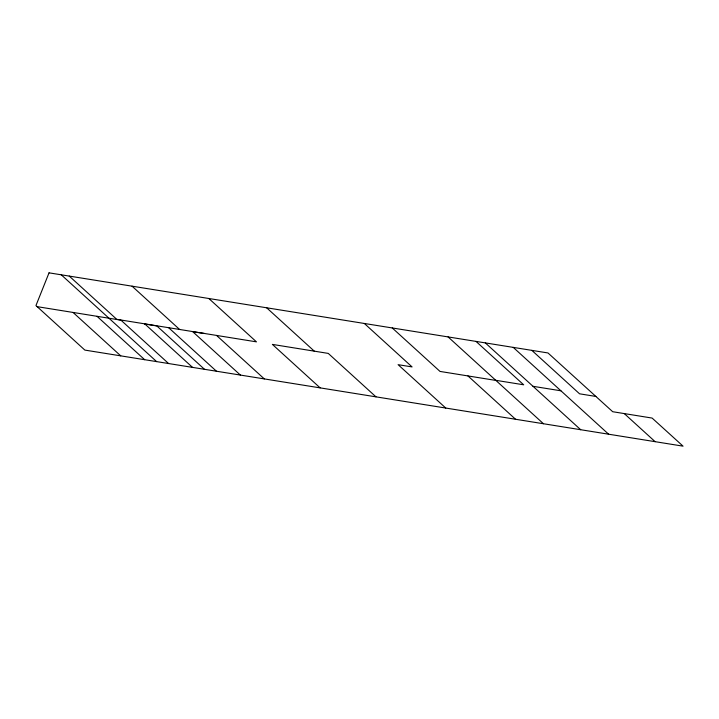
<?xml version="1.0" encoding="UTF-8"?>
<svg xmlns="http://www.w3.org/2000/svg" width="719" height="719" viewBox="0 0 719 719"><rect width="100%" height="100%" fill="white"/><g stroke="black" fill="none" stroke-linecap="round" stroke-linejoin="round"><path stroke-width="1.08" d="M495.733 380.297L523.675 384.8L475.996 341.399M532.986 386.301L560.928 390.803M595.862 396.439L579.55 393.805L531.826 350.369M495.894 380.432L440.01 371.426L392.25 327.954M37.136 306.654L120.945 320.162L168.597 363.544M144.896 324.026L156.868 325.959L204.493 369.305M624.272 413.587L655.135 441.682M513.222 347.376L608.607 434.204M485.307 342.891L580.691 429.719M448.081 336.914L543.474 423.743M467.952 375.929L515.55 419.258M364.335 323.469L412.077 366.924L398.101 364.668L445.762 408.05M375.974 396.843L328.259 353.406L272.384 344.401L320.144 387.883M266.632 307.777L314.293 351.16M208.816 298.493L256.449 341.858L116.757 319.335L69.24 276.078M216.536 335.422L264.313 378.913M204.564 333.49L192.791 331.747L240.38 375.066M132.044 286.171L179.615 329.473M168.641 327.702L216.455 371.229M144.69 323.838L192.53 367.382M61.259 274.802L156.634 361.621M97.002 316.306L144.672 359.698M73.05 312.441L120.738 355.851M49.036 272.843L35.95 305.566L84.851 350.09L683.05 446.157L652.115 418.072L612.696 411.717L547.977 352.957L49.036 272.843"/></g></svg>
